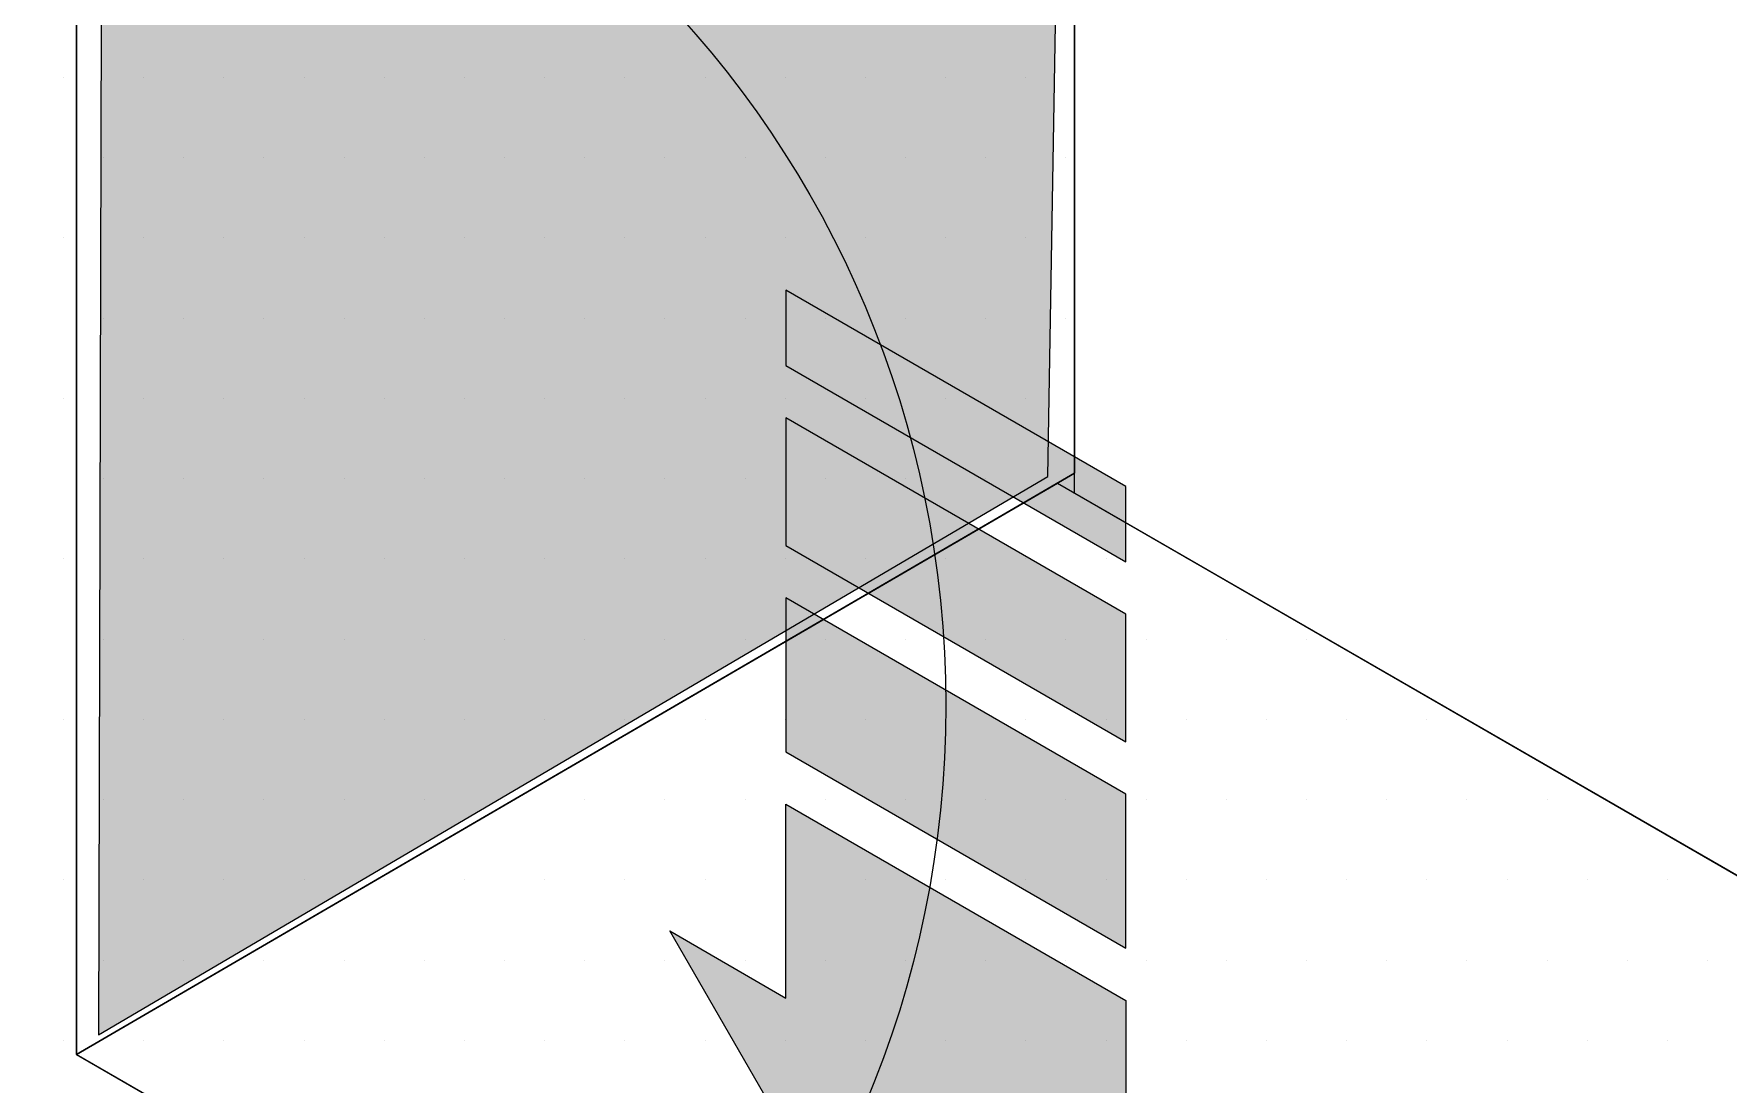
# Model space of a CAD drawing. Extents: x -1392 to 5791, y -3809 to 1722.
# Drawn here: x -263.56 to -235.04, y 1251.36 to 1269.03 of the extents above; entities that cross this region are included whole.
import ezdxf

# ---------------------------------------------------------------- set-up
doc = ezdxf.new("R2010")
doc.units = 0
doc.header["$MEASUREMENT"] = 0
for name, color, linetype, lineweight in [('.ATI-HATCH', 7, 'Continuous', 0), ('G-ANNO-TTLB', 7, 'Continuous', 0), ('Layer 12', 7, 'Continuous', 0), ('TYVEK', 7, 'Continuous', 0)]:
    doc.layers.add(name, color=color, linetype=linetype, lineweight=lineweight)

# ---------------------------------------------------------------- blocks, each defined once
blk = doc.blocks.new('Block_120')
at = {"layer": '.ATI-HATCH'}
for points, knots in [([(-280.837, 1256.797), (-280.837, 1250.364), (-277.404, 1244.42), (-271.831, 1241.206), (-271.831, 1241.206), (-231.69, 1218.048), (-231.69, 1218.048), (-231.69, 1218.048), (-231.685, 1233.885), (-231.685, 1233.885), (-231.685, 1233.885), (-262.838, 1251.857), (-262.838, 1251.857), (-262.838, 1251.857), (-262.838, 1273.717), (-262.838, 1273.717), (-262.838, 1273.717), (-280.837, 1284.108), (-280.837, 1284.108), (-280.837, 1284.108), (-280.837, 1256.797), (-280.837, 1256.797)], [0, 0, 0, 0, 1, 1, 1, 2, 2, 2, 3, 3, 3, 4, 4, 4, 5, 5, 5, 6, 6, 6, 7, 7, 7, 7]), ([(-246.04, 1283.498), (-246.04, 1283.498), (-262.838, 1273.717), (-262.838, 1273.717), (-262.838, 1273.717), (-262.838, 1251.857), (-262.838, 1251.857), (-262.838, 1251.857), (-246.04, 1261.638), (-246.04, 1261.638), (-246.04, 1261.638), (-246.04, 1283.498), (-246.04, 1283.498)], [0, 0, 0, 0, 1, 1, 1, 2, 2, 2, 3, 3, 3, 4, 4, 4, 4]), ([(-231.68, 1253.02), (-231.68, 1253.02), (-246.328, 1261.471), (-246.328, 1261.471), (-246.328, 1261.471), (-262.838, 1251.857), (-262.838, 1251.857), (-262.838, 1251.857), (-231.685, 1233.885), (-231.685, 1233.885), (-231.685, 1233.885), (-231.68, 1253.02), (-231.68, 1253.02)], [0, 0, 0, 0, 1, 1, 1, 2, 2, 2, 3, 3, 3, 4, 4, 4, 4])]:
    blk.add_open_spline(points, degree=3, knots=knots, dxfattribs=at)
at = {"layer": '.ATI-HATCH', "color": 8, "lineweight": 0, "true_color": 0x808080}
for points in [[(-263.058, 1268.296), (-263.058, 1268.296), (-263.058, 1268.296), (-263.058, 1268.296)], [(-261.708, 1268.296), (-261.708, 1268.296), (-261.708, 1268.296), (-261.708, 1268.296)], [(-260.358, 1268.296), (-260.358, 1268.296), (-260.358, 1268.296), (-260.358, 1268.296)], [(-259.008, 1268.296), (-259.008, 1268.296), (-259.008, 1268.296), (-259.008, 1268.296)], [(-257.658, 1268.296), (-257.658, 1268.296), (-257.658, 1268.296), (-257.658, 1268.296)], [(-256.308, 1268.296), (-256.308, 1268.296), (-256.308, 1268.296), (-256.308, 1268.296)], [(-254.958, 1268.296), (-254.958, 1268.296), (-254.958, 1268.296), (-254.958, 1268.296)], [(-253.608, 1268.296), (-253.608, 1268.296), (-253.608, 1268.296), (-253.608, 1268.296)], [(-252.258, 1268.296), (-252.258, 1268.296), (-252.258, 1268.296), (-252.258, 1268.296)], [(-250.908, 1268.296), (-250.908, 1268.296), (-250.908, 1268.296), (-250.908, 1268.296)], [(-249.558, 1268.296), (-249.558, 1268.296), (-249.558, 1268.296), (-249.558, 1268.296)], [(-248.208, 1268.296), (-248.208, 1268.296), (-248.208, 1268.296), (-248.208, 1268.296)], [(-246.858, 1268.296), (-246.858, 1268.296), (-246.858, 1268.296), (-246.858, 1268.296)], [(-262.383, 1266.946), (-262.383, 1266.946), (-262.383, 1266.946), (-262.383, 1266.946)], [(-261.033, 1266.946), (-261.033, 1266.946), (-261.033, 1266.946), (-261.033, 1266.946)], [(-259.683, 1266.946), (-259.683, 1266.946), (-259.683, 1266.946), (-259.683, 1266.946)], [(-258.333, 1266.946), (-258.333, 1266.946), (-258.333, 1266.946), (-258.333, 1266.946)], [(-256.983, 1266.946), (-256.983, 1266.946), (-256.983, 1266.946), (-256.983, 1266.946)], [(-255.633, 1266.946), (-255.633, 1266.946), (-255.633, 1266.946), (-255.633, 1266.946)], [(-254.283, 1266.946), (-254.283, 1266.946), (-254.283, 1266.946), (-254.283, 1266.946)], [(-252.933, 1266.946), (-252.933, 1266.946), (-252.933, 1266.946), (-252.933, 1266.946)], [(-251.583, 1266.946), (-251.583, 1266.946), (-251.583, 1266.946), (-251.583, 1266.946)], [(-250.233, 1266.946), (-250.233, 1266.946), (-250.233, 1266.946), (-250.233, 1266.946)], [(-248.883, 1266.946), (-248.883, 1266.946), (-248.883, 1266.946), (-248.883, 1266.946)], [(-247.533, 1266.946), (-247.533, 1266.946), (-247.533, 1266.946), (-247.533, 1266.946)], [(-246.183, 1266.946), (-246.183, 1266.946), (-246.183, 1266.946), (-246.183, 1266.946)], [(-263.058, 1265.596), (-263.058, 1265.596), (-263.058, 1265.596), (-263.058, 1265.596)], [(-261.708, 1265.596), (-261.708, 1265.596), (-261.708, 1265.596), (-261.708, 1265.596)], [(-260.358, 1265.596), (-260.358, 1265.596), (-260.358, 1265.596), (-260.358, 1265.596)], [(-259.008, 1265.596), (-259.008, 1265.596), (-259.008, 1265.596), (-259.008, 1265.596)], [(-257.658, 1265.596), (-257.658, 1265.596), (-257.658, 1265.596), (-257.658, 1265.596)], [(-256.308, 1265.596), (-256.308, 1265.596), (-256.308, 1265.596), (-256.308, 1265.596)], [(-254.958, 1265.596), (-254.958, 1265.596), (-254.958, 1265.596), (-254.958, 1265.596)], [(-253.608, 1265.596), (-253.608, 1265.596), (-253.608, 1265.596), (-253.608, 1265.596)], [(-252.258, 1265.596), (-252.258, 1265.596), (-252.258, 1265.596), (-252.258, 1265.596)], [(-250.908, 1265.596), (-250.908, 1265.596), (-250.908, 1265.596), (-250.908, 1265.596)], [(-249.558, 1265.596), (-249.558, 1265.596), (-249.558, 1265.596), (-249.558, 1265.596)], [(-248.208, 1265.596), (-248.208, 1265.596), (-248.208, 1265.596), (-248.208, 1265.596)], [(-246.858, 1265.596), (-246.858, 1265.596), (-246.858, 1265.596), (-246.858, 1265.596)], [(-262.383, 1264.246), (-262.383, 1264.246), (-262.383, 1264.246), (-262.383, 1264.246)], [(-261.033, 1264.246), (-261.033, 1264.246), (-261.033, 1264.246), (-261.033, 1264.246)], [(-259.683, 1264.246), (-259.683, 1264.246), (-259.683, 1264.246), (-259.683, 1264.246)], [(-258.333, 1264.246), (-258.333, 1264.246), (-258.333, 1264.246), (-258.333, 1264.246)], [(-256.983, 1264.246), (-256.983, 1264.246), (-256.983, 1264.246), (-256.983, 1264.246)], [(-255.633, 1264.246), (-255.633, 1264.246), (-255.633, 1264.246), (-255.633, 1264.246)], [(-254.283, 1264.246), (-254.283, 1264.246), (-254.283, 1264.246), (-254.283, 1264.246)], [(-252.933, 1264.246), (-252.933, 1264.246), (-252.933, 1264.246), (-252.933, 1264.246)], [(-251.583, 1264.246), (-251.583, 1264.246), (-251.583, 1264.246), (-251.583, 1264.246)], [(-250.233, 1264.246), (-250.233, 1264.246), (-250.233, 1264.246), (-250.233, 1264.246)], [(-248.883, 1264.246), (-248.883, 1264.246), (-248.883, 1264.246), (-248.883, 1264.246)], [(-247.533, 1264.246), (-247.533, 1264.246), (-247.533, 1264.246), (-247.533, 1264.246)], [(-246.183, 1264.246), (-246.183, 1264.246), (-246.183, 1264.246), (-246.183, 1264.246)], [(-263.058, 1262.896), (-263.058, 1262.896), (-263.058, 1262.896), (-263.058, 1262.896)], [(-261.708, 1262.896), (-261.708, 1262.896), (-261.708, 1262.896), (-261.708, 1262.896)], [(-260.358, 1262.896), (-260.358, 1262.896), (-260.358, 1262.896), (-260.358, 1262.896)], [(-259.008, 1262.896), (-259.008, 1262.896), (-259.008, 1262.896), (-259.008, 1262.896)], [(-257.658, 1262.896), (-257.658, 1262.896), (-257.658, 1262.896), (-257.658, 1262.896)], [(-256.308, 1262.896), (-256.308, 1262.896), (-256.308, 1262.896), (-256.308, 1262.896)], [(-254.958, 1262.896), (-254.958, 1262.896), (-254.958, 1262.896), (-254.958, 1262.896)], [(-253.608, 1262.896), (-253.608, 1262.896), (-253.608, 1262.896), (-253.608, 1262.896)], [(-252.258, 1262.896), (-252.258, 1262.896), (-252.258, 1262.896), (-252.258, 1262.896)], [(-250.908, 1262.896), (-250.908, 1262.896), (-250.908, 1262.896), (-250.908, 1262.896)], [(-249.558, 1262.896), (-249.558, 1262.896), (-249.558, 1262.896), (-249.558, 1262.896)], [(-248.208, 1262.896), (-248.208, 1262.896), (-248.208, 1262.896), (-248.208, 1262.896)], [(-246.858, 1262.896), (-246.858, 1262.896), (-246.858, 1262.896), (-246.858, 1262.896)], [(-262.383, 1261.546), (-262.383, 1261.546), (-262.383, 1261.546), (-262.383, 1261.546)], [(-261.033, 1261.546), (-261.033, 1261.546), (-261.033, 1261.546), (-261.033, 1261.546)], [(-259.683, 1261.546), (-259.683, 1261.546), (-259.683, 1261.546), (-259.683, 1261.546)], [(-258.333, 1261.546), (-258.333, 1261.546), (-258.333, 1261.546), (-258.333, 1261.546)], [(-256.983, 1261.546), (-256.983, 1261.546), (-256.983, 1261.546), (-256.983, 1261.546)], [(-255.633, 1261.546), (-255.633, 1261.546), (-255.633, 1261.546), (-255.633, 1261.546)], [(-254.283, 1261.546), (-254.283, 1261.546), (-254.283, 1261.546), (-254.283, 1261.546)], [(-252.933, 1261.546), (-252.933, 1261.546), (-252.933, 1261.546), (-252.933, 1261.546)], [(-251.583, 1261.546), (-251.583, 1261.546), (-251.583, 1261.546), (-251.583, 1261.546)], [(-250.233, 1261.546), (-250.233, 1261.546), (-250.233, 1261.546), (-250.233, 1261.546)], [(-248.883, 1261.546), (-248.883, 1261.546), (-248.883, 1261.546), (-248.883, 1261.546)], [(-247.533, 1261.546), (-247.533, 1261.546), (-247.533, 1261.546), (-247.533, 1261.546)], [(-263.058, 1260.196), (-263.058, 1260.196), (-263.058, 1260.196), (-263.058, 1260.196)], [(-261.708, 1260.196), (-261.708, 1260.196), (-261.708, 1260.196), (-261.708, 1260.196)], [(-260.358, 1260.196), (-260.358, 1260.196), (-260.358, 1260.196), (-260.358, 1260.196)], [(-259.008, 1260.196), (-259.008, 1260.196), (-259.008, 1260.196), (-259.008, 1260.196)], [(-257.658, 1260.196), (-257.658, 1260.196), (-257.658, 1260.196), (-257.658, 1260.196)], [(-256.308, 1260.196), (-256.308, 1260.196), (-256.308, 1260.196), (-256.308, 1260.196)], [(-254.958, 1260.196), (-254.958, 1260.196), (-254.958, 1260.196), (-254.958, 1260.196)], [(-253.608, 1260.196), (-253.608, 1260.196), (-253.608, 1260.196), (-253.608, 1260.196)], [(-252.258, 1260.196), (-252.258, 1260.196), (-252.258, 1260.196), (-252.258, 1260.196)], [(-250.908, 1260.196), (-250.908, 1260.196), (-250.908, 1260.196), (-250.908, 1260.196)], [(-249.558, 1260.196), (-249.558, 1260.196), (-249.558, 1260.196), (-249.558, 1260.196)], [(-248.208, 1260.196), (-248.208, 1260.196), (-248.208, 1260.196), (-248.208, 1260.196)], [(-246.858, 1260.196), (-246.858, 1260.196), (-246.858, 1260.196), (-246.858, 1260.196)], [(-245.508, 1260.196), (-245.508, 1260.196), (-245.508, 1260.196), (-245.508, 1260.196)], [(-244.158, 1260.196), (-244.158, 1260.196), (-244.158, 1260.196), (-244.158, 1260.196)], [(-262.383, 1258.846), (-262.383, 1258.846), (-262.383, 1258.846), (-262.383, 1258.846)], [(-261.033, 1258.846), (-261.033, 1258.846), (-261.033, 1258.846), (-261.033, 1258.846)], [(-259.683, 1258.846), (-259.683, 1258.846), (-259.683, 1258.846), (-259.683, 1258.846)], [(-258.333, 1258.846), (-258.333, 1258.846), (-258.333, 1258.846), (-258.333, 1258.846)], [(-256.983, 1258.846), (-256.983, 1258.846), (-256.983, 1258.846), (-256.983, 1258.846)], [(-255.633, 1258.846), (-255.633, 1258.846), (-255.633, 1258.846), (-255.633, 1258.846)], [(-254.283, 1258.846), (-254.283, 1258.846), (-254.283, 1258.846), (-254.283, 1258.846)], [(-252.933, 1258.846), (-252.933, 1258.846), (-252.933, 1258.846), (-252.933, 1258.846)], [(-251.583, 1258.846), (-251.583, 1258.846), (-251.583, 1258.846), (-251.583, 1258.846)], [(-250.233, 1258.846), (-250.233, 1258.846), (-250.233, 1258.846), (-250.233, 1258.846)], [(-248.883, 1258.846), (-248.883, 1258.846), (-248.883, 1258.846), (-248.883, 1258.846)], [(-247.533, 1258.846), (-247.533, 1258.846), (-247.533, 1258.846), (-247.533, 1258.846)], [(-246.183, 1258.846), (-246.183, 1258.846), (-246.183, 1258.846), (-246.183, 1258.846)], [(-244.833, 1258.846), (-244.833, 1258.846), (-244.833, 1258.846), (-244.833, 1258.846)], [(-243.483, 1258.846), (-243.483, 1258.846), (-243.483, 1258.846), (-243.483, 1258.846)], [(-242.133, 1258.846), (-242.133, 1258.846), (-242.133, 1258.846), (-242.133, 1258.846)], [(-263.058, 1257.496), (-263.058, 1257.496), (-263.058, 1257.496), (-263.058, 1257.496)], [(-261.708, 1257.496), (-261.708, 1257.496), (-261.708, 1257.496), (-261.708, 1257.496)], [(-260.358, 1257.496), (-260.358, 1257.496), (-260.358, 1257.496), (-260.358, 1257.496)], [(-259.008, 1257.496), (-259.008, 1257.496), (-259.008, 1257.496), (-259.008, 1257.496)], [(-257.658, 1257.496), (-257.658, 1257.496), (-257.658, 1257.496), (-257.658, 1257.496)], [(-256.308, 1257.496), (-256.308, 1257.496), (-256.308, 1257.496), (-256.308, 1257.496)], [(-254.958, 1257.496), (-254.958, 1257.496), (-254.958, 1257.496), (-254.958, 1257.496)], [(-253.608, 1257.496), (-253.608, 1257.496), (-253.608, 1257.496), (-253.608, 1257.496)], [(-252.258, 1257.496), (-252.258, 1257.496), (-252.258, 1257.496), (-252.258, 1257.496)], [(-250.908, 1257.496), (-250.908, 1257.496), (-250.908, 1257.496), (-250.908, 1257.496)], [(-249.558, 1257.496), (-249.558, 1257.496), (-249.558, 1257.496), (-249.558, 1257.496)], [(-248.208, 1257.496), (-248.208, 1257.496), (-248.208, 1257.496), (-248.208, 1257.496)], [(-246.858, 1257.496), (-246.858, 1257.496), (-246.858, 1257.496), (-246.858, 1257.496)], [(-245.508, 1257.496), (-245.508, 1257.496), (-245.508, 1257.496), (-245.508, 1257.496)], [(-244.158, 1257.496), (-244.158, 1257.496), (-244.158, 1257.496), (-244.158, 1257.496)], [(-242.808, 1257.496), (-242.808, 1257.496), (-242.808, 1257.496), (-242.808, 1257.496)], [(-241.458, 1257.496), (-241.458, 1257.496), (-241.458, 1257.496), (-241.458, 1257.496)], [(-240.108, 1257.496), (-240.108, 1257.496), (-240.108, 1257.496), (-240.108, 1257.496)], [(-262.383, 1256.146), (-262.383, 1256.146), (-262.383, 1256.146), (-262.383, 1256.146)], [(-261.033, 1256.146), (-261.033, 1256.146), (-261.033, 1256.146), (-261.033, 1256.146)], [(-259.683, 1256.146), (-259.683, 1256.146), (-259.683, 1256.146), (-259.683, 1256.146)], [(-258.333, 1256.146), (-258.333, 1256.146), (-258.333, 1256.146), (-258.333, 1256.146)], [(-256.983, 1256.146), (-256.983, 1256.146), (-256.983, 1256.146), (-256.983, 1256.146)], [(-255.633, 1256.146), (-255.633, 1256.146), (-255.633, 1256.146), (-255.633, 1256.146)], [(-254.283, 1256.146), (-254.283, 1256.146), (-254.283, 1256.146), (-254.283, 1256.146)], [(-252.933, 1256.146), (-252.933, 1256.146), (-252.933, 1256.146), (-252.933, 1256.146)], [(-251.583, 1256.146), (-251.583, 1256.146), (-251.583, 1256.146), (-251.583, 1256.146)], [(-250.233, 1256.146), (-250.233, 1256.146), (-250.233, 1256.146), (-250.233, 1256.146)], [(-248.883, 1256.146), (-248.883, 1256.146), (-248.883, 1256.146), (-248.883, 1256.146)], [(-247.533, 1256.146), (-247.533, 1256.146), (-247.533, 1256.146), (-247.533, 1256.146)], [(-246.183, 1256.146), (-246.183, 1256.146), (-246.183, 1256.146), (-246.183, 1256.146)], [(-244.833, 1256.146), (-244.833, 1256.146), (-244.833, 1256.146), (-244.833, 1256.146)], [(-243.483, 1256.146), (-243.483, 1256.146), (-243.483, 1256.146), (-243.483, 1256.146)], [(-242.133, 1256.146), (-242.133, 1256.146), (-242.133, 1256.146), (-242.133, 1256.146)], [(-240.783, 1256.146), (-240.783, 1256.146), (-240.783, 1256.146), (-240.783, 1256.146)], [(-239.433, 1256.146), (-239.433, 1256.146), (-239.433, 1256.146), (-239.433, 1256.146)], [(-238.083, 1256.146), (-238.083, 1256.146), (-238.083, 1256.146), (-238.083, 1256.146)], [(-263.058, 1254.796), (-263.058, 1254.796), (-263.058, 1254.796), (-263.058, 1254.796)], [(-261.708, 1254.796), (-261.708, 1254.796), (-261.708, 1254.796), (-261.708, 1254.796)], [(-260.358, 1254.796), (-260.358, 1254.796), (-260.358, 1254.796), (-260.358, 1254.796)], [(-259.008, 1254.796), (-259.008, 1254.796), (-259.008, 1254.796), (-259.008, 1254.796)], [(-257.658, 1254.796), (-257.658, 1254.796), (-257.658, 1254.796), (-257.658, 1254.796)], [(-256.308, 1254.796), (-256.308, 1254.796), (-256.308, 1254.796), (-256.308, 1254.796)], [(-254.958, 1254.796), (-254.958, 1254.796), (-254.958, 1254.796), (-254.958, 1254.796)], [(-253.608, 1254.796), (-253.608, 1254.796), (-253.608, 1254.796), (-253.608, 1254.796)], [(-252.258, 1254.796), (-252.258, 1254.796), (-252.258, 1254.796), (-252.258, 1254.796)], [(-250.908, 1254.796), (-250.908, 1254.796), (-250.908, 1254.796), (-250.908, 1254.796)], [(-249.558, 1254.796), (-249.558, 1254.796), (-249.558, 1254.796), (-249.558, 1254.796)], [(-248.208, 1254.796), (-248.208, 1254.796), (-248.208, 1254.796), (-248.208, 1254.796)], [(-246.858, 1254.796), (-246.858, 1254.796), (-246.858, 1254.796), (-246.858, 1254.796)], [(-245.508, 1254.796), (-245.508, 1254.796), (-245.508, 1254.796), (-245.508, 1254.796)], [(-244.158, 1254.796), (-244.158, 1254.796), (-244.158, 1254.796), (-244.158, 1254.796)], [(-242.808, 1254.796), (-242.808, 1254.796), (-242.808, 1254.796), (-242.808, 1254.796)], [(-241.458, 1254.796), (-241.458, 1254.796), (-241.458, 1254.796), (-241.458, 1254.796)], [(-240.108, 1254.796), (-240.108, 1254.796), (-240.108, 1254.796), (-240.108, 1254.796)], [(-238.758, 1254.796), (-238.758, 1254.796), (-238.758, 1254.796), (-238.758, 1254.796)], [(-237.408, 1254.796), (-237.408, 1254.796), (-237.408, 1254.796), (-237.408, 1254.796)], [(-236.058, 1254.796), (-236.058, 1254.796), (-236.058, 1254.796), (-236.058, 1254.796)], [(-262.383, 1253.446), (-262.383, 1253.446), (-262.383, 1253.446), (-262.383, 1253.446)], [(-261.033, 1253.446), (-261.033, 1253.446), (-261.033, 1253.446), (-261.033, 1253.446)], [(-259.683, 1253.446), (-259.683, 1253.446), (-259.683, 1253.446), (-259.683, 1253.446)], [(-258.333, 1253.446), (-258.333, 1253.446), (-258.333, 1253.446), (-258.333, 1253.446)], [(-256.983, 1253.446), (-256.983, 1253.446), (-256.983, 1253.446), (-256.983, 1253.446)], [(-255.633, 1253.446), (-255.633, 1253.446), (-255.633, 1253.446), (-255.633, 1253.446)], [(-254.283, 1253.446), (-254.283, 1253.446), (-254.283, 1253.446), (-254.283, 1253.446)], [(-252.933, 1253.446), (-252.933, 1253.446), (-252.933, 1253.446), (-252.933, 1253.446)], [(-251.583, 1253.446), (-251.583, 1253.446), (-251.583, 1253.446), (-251.583, 1253.446)], [(-250.233, 1253.446), (-250.233, 1253.446), (-250.233, 1253.446), (-250.233, 1253.446)], [(-248.883, 1253.446), (-248.883, 1253.446), (-248.883, 1253.446), (-248.883, 1253.446)], [(-247.533, 1253.446), (-247.533, 1253.446), (-247.533, 1253.446), (-247.533, 1253.446)], [(-246.183, 1253.446), (-246.183, 1253.446), (-246.183, 1253.446), (-246.183, 1253.446)], [(-244.833, 1253.446), (-244.833, 1253.446), (-244.833, 1253.446), (-244.833, 1253.446)], [(-243.483, 1253.446), (-243.483, 1253.446), (-243.483, 1253.446), (-243.483, 1253.446)], [(-242.133, 1253.446), (-242.133, 1253.446), (-242.133, 1253.446), (-242.133, 1253.446)], [(-240.783, 1253.446), (-240.783, 1253.446), (-240.783, 1253.446), (-240.783, 1253.446)], [(-239.433, 1253.446), (-239.433, 1253.446), (-239.433, 1253.446), (-239.433, 1253.446)], [(-238.083, 1253.446), (-238.083, 1253.446), (-238.083, 1253.446), (-238.083, 1253.446)], [(-236.733, 1253.446), (-236.733, 1253.446), (-236.733, 1253.446), (-236.733, 1253.446)], [(-235.383, 1253.446), (-235.383, 1253.446), (-235.383, 1253.446), (-235.383, 1253.446)], [(-263.058, 1252.096), (-263.058, 1252.096), (-263.058, 1252.096), (-263.058, 1252.096)], [(-261.708, 1252.096), (-261.708, 1252.096), (-261.708, 1252.096), (-261.708, 1252.096)], [(-260.358, 1252.096), (-260.358, 1252.096), (-260.358, 1252.096), (-260.358, 1252.096)], [(-259.008, 1252.096), (-259.008, 1252.096), (-259.008, 1252.096), (-259.008, 1252.096)], [(-257.658, 1252.096), (-257.658, 1252.096), (-257.658, 1252.096), (-257.658, 1252.096)], [(-256.308, 1252.096), (-256.308, 1252.096), (-256.308, 1252.096), (-256.308, 1252.096)], [(-254.958, 1252.096), (-254.958, 1252.096), (-254.958, 1252.096), (-254.958, 1252.096)], [(-253.608, 1252.096), (-253.608, 1252.096), (-253.608, 1252.096), (-253.608, 1252.096)], [(-252.258, 1252.096), (-252.258, 1252.096), (-252.258, 1252.096), (-252.258, 1252.096)], [(-250.908, 1252.096), (-250.908, 1252.096), (-250.908, 1252.096), (-250.908, 1252.096)], [(-249.558, 1252.096), (-249.558, 1252.096), (-249.558, 1252.096), (-249.558, 1252.096)], [(-248.208, 1252.096), (-248.208, 1252.096), (-248.208, 1252.096), (-248.208, 1252.096)], [(-246.858, 1252.096), (-246.858, 1252.096), (-246.858, 1252.096), (-246.858, 1252.096)], [(-245.508, 1252.096), (-245.508, 1252.096), (-245.508, 1252.096), (-245.508, 1252.096)], [(-244.158, 1252.096), (-244.158, 1252.096), (-244.158, 1252.096), (-244.158, 1252.096)], [(-242.808, 1252.096), (-242.808, 1252.096), (-242.808, 1252.096), (-242.808, 1252.096)], [(-241.458, 1252.096), (-241.458, 1252.096), (-241.458, 1252.096), (-241.458, 1252.096)], [(-240.108, 1252.096), (-240.108, 1252.096), (-240.108, 1252.096), (-240.108, 1252.096)], [(-238.758, 1252.096), (-238.758, 1252.096), (-238.758, 1252.096), (-238.758, 1252.096)], [(-237.408, 1252.096), (-237.408, 1252.096), (-237.408, 1252.096), (-237.408, 1252.096)], [(-236.058, 1252.096), (-236.058, 1252.096), (-236.058, 1252.096), (-236.058, 1252.096)]]:
    blk.add_open_spline(points, degree=3, dxfattribs=at)
blk = doc.blocks.new('Block_675')
at = {"layer": 'Layer 12', "true_color": 0x000000, "transparency": 33554687}
h = blk.add_hatch(color=18, dxfattribs=at)
h.dxf.hatch_style = 2
h.paths.add_polyline_path([(-245.178, 1261.413), (-250.898, 1264.716), (-250.898, 1263.448), (-245.176, 1260.147)])
h = blk.add_hatch(color=18, dxfattribs=at)
h.dxf.hatch_style = 2
h.paths.add_polyline_path([(-245.176, 1259.265), (-250.896, 1262.568), (-250.896, 1260.42), (-245.176, 1257.115)])
h = blk.add_hatch(color=18, dxfattribs=at)
h.dxf.hatch_style = 2
h.paths.add_polyline_path([(-245.178, 1256.235), (-250.898, 1259.538), (-250.896, 1256.95), (-245.178, 1253.647)])
h = blk.add_hatch(color=18, dxfattribs=at)
h.dxf.hatch_style = 2
h.paths.add_polyline_path([(-245.178, 1252.767), (-245.178, 1249.505), (-243.223, 1248.376), (-248.038, 1245.598), (-252.851, 1253.935), (-250.898, 1252.806), (-250.896, 1256.068)])
at = {"layer": 'Layer 12'}
for points in [[(-245.178, 1261.413), (-250.898, 1264.716), (-250.898, 1263.448), (-245.176, 1260.147)], [(-245.176, 1259.265), (-250.896, 1262.568), (-250.896, 1260.42), (-245.176, 1257.115)], [(-245.178, 1256.235), (-250.898, 1259.538), (-250.896, 1256.95), (-245.178, 1253.647)], [(-245.178, 1252.767), (-245.178, 1249.505), (-243.223, 1248.376), (-248.038, 1245.598), (-252.851, 1253.935), (-250.898, 1252.806), (-250.896, 1256.068)]]:
    blk.add_lwpolyline(points, close=True, dxfattribs=at)
blk = doc.blocks.new('Block_671')
at = {"layer": 'Layer 12'}
blk.add_blockref('Block_675', (0, 0), dxfattribs=at)
blk = doc.blocks.new('Block_670')
at = {"layer": 'Layer 12'}
blk.add_blockref('Block_671', (0, 0), dxfattribs=at)

msp = doc.modelspace()

# ---------------------------------------------------------------- hatches: boundary and pattern name
at = {"layer": 'G-ANNO-TTLB', "true_color": 0xff00ff, "transparency": 33554687}
h = msp.add_hatch(color=6, dxfattribs=at)
edge = h.paths.add_edge_path()
edge.add_spline(control_points=[(1773.018, -796.5), (1773.018, -796.5), (-1156.5, -796.5), (-1156.5, -796.5), (-1156.5, -796.5), (-1156.5, 1660.5), (-1156.5, 1660.5), (-1156.5, 1660.5), (1773.018, 1660.5), (1773.018, 1660.5), (1773.018, 1660.5), (1773.018, -796.5), (1773.018, -796.5)], knot_values=[0, 0, 0, 0, 1, 1, 1, 2, 2, 2, 3, 3, 3, 4, 4, 4, 4], degree=3, periodic=0)
edge = h.paths.add_edge_path()
edge.add_spline(control_points=[(-1147.5, 1651.5), (-1147.5, 1651.5), (-1147.5, -787.5), (-1147.5, -787.5), (-1147.5, -787.5), (1764.018, -787.5), (1764.018, -787.5), (1764.018, -787.5), (1764.018, 1651.5), (1764.018, 1651.5), (1764.018, 1651.5), (-1147.5, 1651.5), (-1147.5, 1651.5)], knot_values=[0, 0, 0, 0, 1, 1, 1, 2, 2, 2, 3, 3, 3, 4, 4, 4, 4], degree=3, periodic=0)
edge.add_line((-1147.5, 1651.5), (-1147.5, 1651.5))
at = {"layer": 'Layer 12', "true_color": 0x808080, "transparency": 33554457}
h = msp.add_hatch(color=8, dxfattribs=at)
h.dxf.hatch_style = 2
h.paths.add_polyline_path([(-246.119, 1283.417), (-262.41, 1273.599), (-262.47, 1252.189), (-246.49, 1261.579)])

# ---------------------------------------------------------------- linework, layer by layer
at = {"layer": 'G-ANNO-TTLB'}
for points in [[(1773.018, -796.5), (1773.018, -796.5), (-1156.5, -796.5), (-1156.5, -796.5), (-1156.5, -796.5), (-1156.5, 1660.5), (-1156.5, 1660.5), (-1156.5, 1660.5), (1773.018, 1660.5), (1773.018, 1660.5), (1773.018, 1660.5), (1773.018, -796.5), (1773.018, -796.5)], [(-1147.5, 1651.5), (-1147.5, 1651.5), (-1147.5, -787.5), (-1147.5, -787.5), (-1147.5, -787.5), (1764.018, -787.5), (1764.018, -787.5), (1764.018, -787.5), (1764.018, 1651.5), (1764.018, 1651.5), (1764.018, 1651.5), (-1147.5, 1651.5), (-1147.5, 1651.5)]]:
    msp.add_open_spline(points, degree=3, knots=[0, 0, 0, 0, 1, 1, 1, 2, 2, 2, 3, 3, 3, 4, 4, 4, 4], dxfattribs=at)
at = {"layer": 'Layer 12'}
msp.add_lwpolyline([(-246.119, 1283.417), (-262.41, 1273.599), (-262.47, 1252.189), (-246.49, 1261.579)], close=True, dxfattribs=at)
at = {"layer": 'TYVEK', "color": 18, "lineweight": 25, "true_color": 0x000000}
for p, q in [((-262.838, 1251.857), (-262.838, 1368.863)), ((-246.04, 1261.305), (-246.04, 1359.019)), ((-262.838, 1251.857), (-231.651, 1233.865))]:
    msp.add_line(p, q, dxfattribs=at)
at = {"layer": 'TYVEK', "color": 4, "lineweight": 25, "true_color": 0x00ffff}
for p, q in [((-246.04, 1283.498), (-246.04, 1261.638)), ((-262.838, 1273.717), (-262.838, 1251.857)), ((-262.838, 1251.857), (-246.04, 1261.638)), ((-246.325, 1261.469), (-231.651, 1253.004)), ((-262.838, 1251.857), (-231.652, 1233.865))]:
    msp.add_line(p, q, dxfattribs=at)
at = {"layer": 'TYVEK', "color": 18, "lineweight": 25, "true_color": 0x000000}
msp.add_circle((-265.455, 1257.731), 17.248, dxfattribs=at)

# ---------------------------------------------------------------- block references
at = {"layer": '.ATI-HATCH'}
msp.add_blockref('Block_120', (0, 0), dxfattribs=at)
at = {"layer": 'Layer 12'}
msp.add_blockref('Block_670', (0, 0), dxfattribs=at)

doc.saveas('drawing.dxf')
